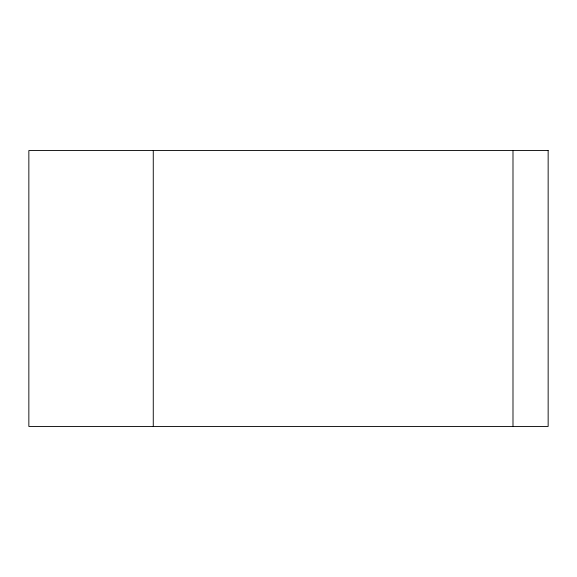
<?xml version="1.0" encoding="UTF-8"?>
<svg xmlns="http://www.w3.org/2000/svg" width="577" height="577" viewBox="0 0 577 577"><rect width="100%" height="100%" fill="white"/><g stroke="black" fill="none" stroke-linecap="round" stroke-linejoin="round"><path stroke-width="0.87" d="M512.989 150.561L512.989 426.439M153.266 150.561L153.266 426.439M548.15 150.561L28.85 150.561L28.85 426.439L548.15 426.439L548.15 150.561"/></g></svg>
